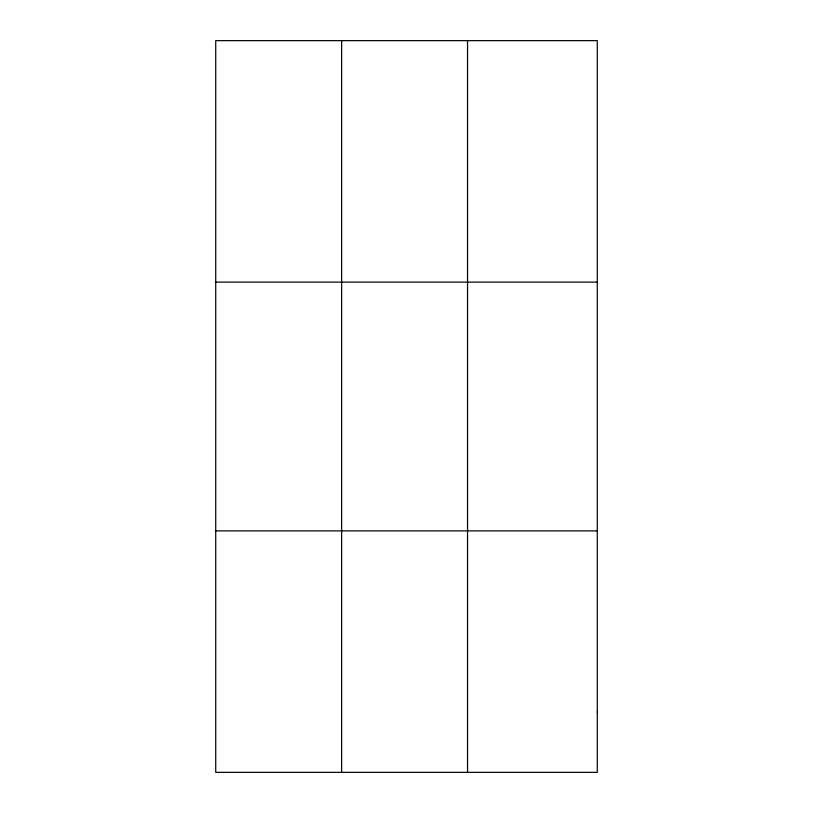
<?xml version="1.0" encoding="UTF-8"?>
<svg xmlns="http://www.w3.org/2000/svg" width="813" height="813" viewBox="0 0 813 813"><rect width="100%" height="100%" fill="white"/><g stroke="black" fill="none" stroke-linecap="round" stroke-linejoin="round"><path stroke-width="1.22" d="M341.633 40.65L341.633 772.35M467.546 40.65L467.546 772.35M215.73 282.111L597.27 282.111M215.73 530.889L597.27 530.889M597.27 711.985L597.27 772.35L215.73 772.35L215.73 40.65L597.27 40.65L597.27 711.985"/></g></svg>
